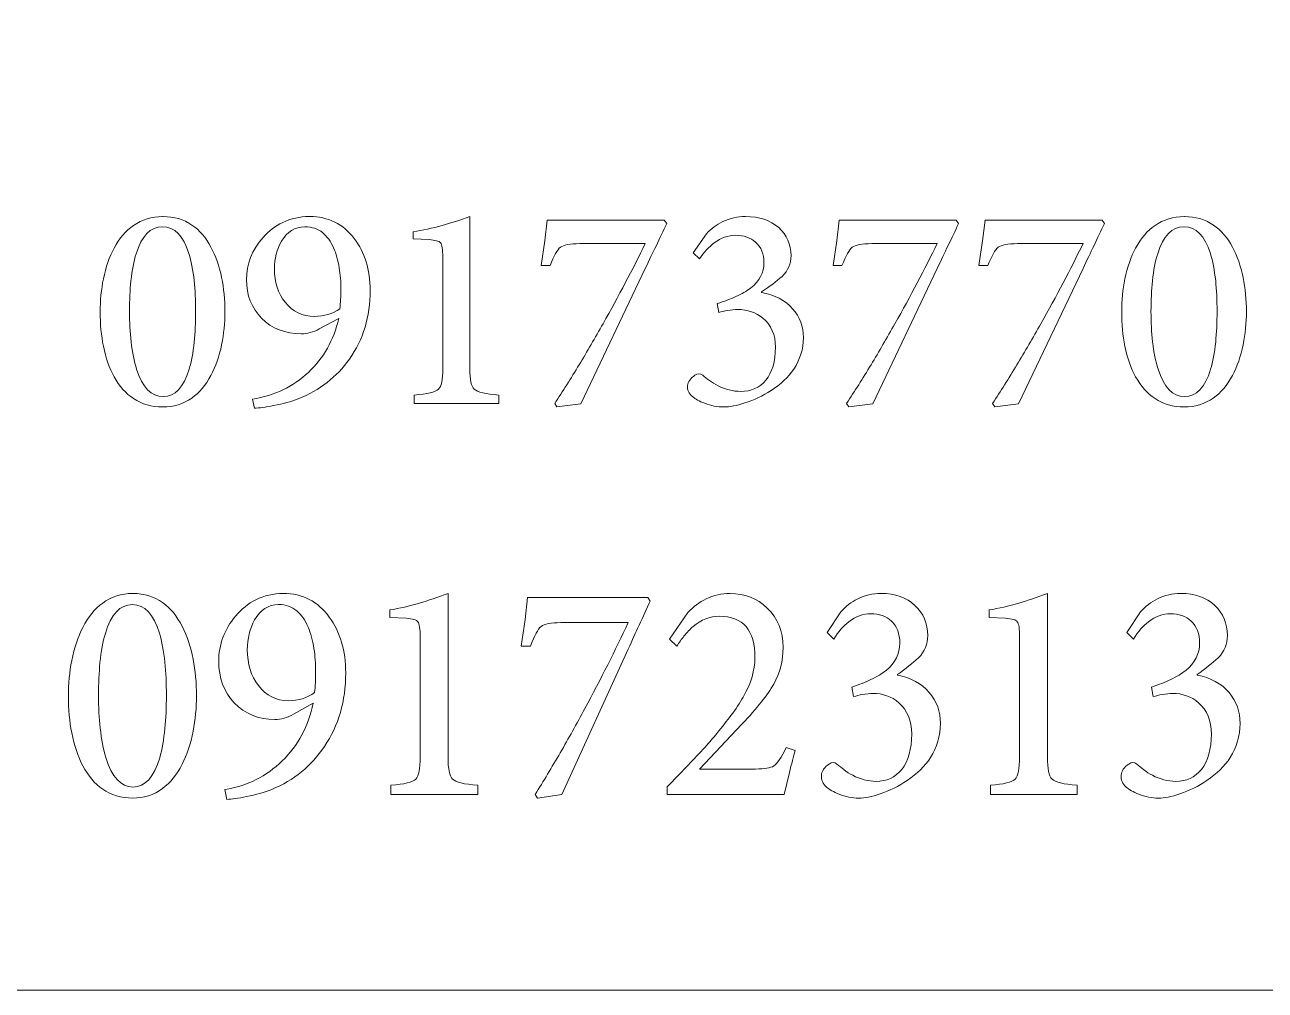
# Model space of a CAD drawing. Header units: millimetres. Extents: x -19.9 to 19.9, y -19.9 to 19.9.
# Drawn here: x -7.67 to 5.99, y -19.9 to -9.27 of the extents above; entities that cross this region are included whole.
import ezdxf

# ---------------------------------------------------------------- set-up
doc = ezdxf.new("R2010")
doc.units = ezdxf.units.MM
doc.header["$MEASUREMENT"] = 0
doc.layers.add('Layer 1', color=7, linetype='Continuous')

msp = doc.modelspace()

# ---------------------------------------------------------------- linework, layer by layer
at = {"layer": 'Layer 1', "color": 250, "lineweight": 18}
msp.add_open_spline([(16.915, 19.9), (16.915, 19.9), (-16.915, 19.9), (-16.915, 19.9), (-18.559, 19.9), (-19.9, 18.559), (-19.9, 16.915), (-19.9, 16.915), (-19.9, -16.915), (-19.9, -16.915), (-19.9, -18.559), (-18.559, -19.9), (-16.915, -19.9), (-16.915, -19.9), (16.915, -19.9), (16.915, -19.9), (18.559, -19.9), (19.9, -18.559), (19.9, -16.915), (19.9, -16.915), (19.9, 16.915), (19.9, 16.915), (19.9, 18.559), (18.559, 19.9), (16.915, 19.9)], degree=3, knots=[0, 0, 0, 0, 0.125, 0.125, 0.125, 0.25, 0.25, 0.25, 0.375, 0.375, 0.375, 0.5, 0.5, 0.5, 0.625, 0.625, 0.625, 0.75, 0.75, 0.75, 0.875, 0.875, 0.875, 1, 1, 1, 1], dxfattribs=at)
at = {"layer": 'Layer 1', "color": 250, "lineweight": 9}
for points, knots in [([(-6.1463, -11.3835), (-6.0262, -11.3835), (-5.9202, -11.4145), (-5.8283, -11.4768), (-5.7452, -11.5335), (-5.6755, -11.6141), (-5.6189, -11.7193), (-5.5672, -11.8159), (-5.5279, -11.9278), (-5.5011, -12.0553), (-5.4773, -12.1743), (-5.4654, -12.2995), (-5.4654, -12.4315), (-5.4654, -12.5558), (-5.4773, -12.6768), (-5.5011, -12.7939), (-5.5279, -12.9231), (-5.5672, -13.0358), (-5.6189, -13.1323), (-5.6768, -13.2407), (-5.7472, -13.3238), (-5.8305, -13.3817), (-5.9238, -13.4469), (-6.0306, -13.4795), (-6.1509, -13.4795), (-6.2724, -13.4795), (-6.3792, -13.4489), (-6.4713, -13.3883), (-6.5559, -13.3316), (-6.627, -13.2519), (-6.6849, -13.1477), (-6.737, -13.053), (-6.7761, -12.941), (-6.8028, -12.8119), (-6.8265, -12.6947), (-6.8384, -12.5686), (-6.8384, -12.4336), (-6.8384, -12.3075), (-6.8265, -12.186), (-6.8028, -12.0688), (-6.7761, -11.9412), (-6.737, -11.8282), (-6.6849, -11.7305), (-6.627, -11.6222), (-6.5559, -11.5393), (-6.4713, -11.4814), (-6.3777, -11.4159), (-6.2709, -11.3835), (-6.1509, -11.3835), (-6.1509, -11.3835), (-6.1463, -11.3835), (-6.1463, -11.3835)], [0, 0, 0, 0, 0.0588235, 0.0588235, 0.0588235, 0.1176471, 0.1176471, 0.1176471, 0.1764706, 0.1764706, 0.1764706, 0.2352941, 0.2352941, 0.2352941, 0.2941176, 0.2941176, 0.2941176, 0.3529412, 0.3529412, 0.3529412, 0.4117647, 0.4117647, 0.4117647, 0.4705882, 0.4705882, 0.4705882, 0.5294118, 0.5294118, 0.5294118, 0.5882353, 0.5882353, 0.5882353, 0.6470588, 0.6470588, 0.6470588, 0.7058824, 0.7058824, 0.7058824, 0.7647059, 0.7647059, 0.7647059, 0.8235294, 0.8235294, 0.8235294, 0.8823529, 0.8823529, 0.8823529, 0.9411765, 0.9411765, 0.9411765, 1, 1, 1, 1]), ([(-4.5332, -11.3835), (-4.3285, -11.3835), (-4.1646, -11.4641), (-4.0414, -11.6261), (-3.9242, -11.7774), (-3.8657, -11.9678), (-3.8657, -12.198), (-3.8657, -12.4857), (-3.9422, -12.7372), (-4.0948, -12.9521), (-4.2343, -13.1508), (-4.422, -13.2969), (-4.6579, -13.3902), (-4.7365, -13.4203), (-4.8268, -13.4446), (-4.9293, -13.4639), (-5.0169, -13.4816), (-5.0873, -13.4912), (-5.1408, -13.493), (-5.1408, -13.493), (-5.1608, -13.3927), (-5.1608, -13.3927), (-4.9204, -13.3541), (-4.7157, -13.2563), (-4.5467, -13.0989), (-4.3775, -12.9404), (-4.2663, -12.743), (-4.2128, -12.5069), (-4.2128, -12.5069), (-4.4264, -12.6206), (-4.4264, -12.6206), (-4.4932, -12.6561), (-4.5592, -12.6741), (-4.6246, -12.6741), (-4.8025, -12.6741), (-4.9479, -12.6169), (-5.0607, -12.5025), (-5.1719, -12.3911), (-5.2275, -12.2496), (-5.2275, -12.0776), (-5.2275, -11.9072), (-5.1665, -11.7522), (-5.045, -11.6127), (-4.9842, -11.543), (-4.9123, -11.488), (-4.8292, -11.448), (-4.7387, -11.4049), (-4.6415, -11.3835), (-4.5377, -11.3835), (-4.5377, -11.3835), (-4.5332, -11.3835), (-4.5332, -11.3835)], [0, 0, 0, 0, 0.0588235, 0.0588235, 0.0588235, 0.1176471, 0.1176471, 0.1176471, 0.1764706, 0.1764706, 0.1764706, 0.2352941, 0.2352941, 0.2352941, 0.2941176, 0.2941176, 0.2941176, 0.3529412, 0.3529412, 0.3529412, 0.4117647, 0.4117647, 0.4117647, 0.4705882, 0.4705882, 0.4705882, 0.5294118, 0.5294118, 0.5294118, 0.5882353, 0.5882353, 0.5882353, 0.6470588, 0.6470588, 0.6470588, 0.7058824, 0.7058824, 0.7058824, 0.7647059, 0.7647059, 0.7647059, 0.8235294, 0.8235294, 0.8235294, 0.8823529, 0.8823529, 0.8823529, 0.9411765, 0.9411765, 0.9411765, 1, 1, 1, 1]), ([(-3.3805, -13.4416), (-3.3805, -13.4416), (-3.3805, -13.3482), (-3.3805, -13.3482), (-3.2366, -13.3379), (-3.1476, -13.3162), (-3.1135, -13.2834), (-3.0823, -13.2538), (-3.0668, -13.1791), (-3.0668, -13.0589), (-3.0668, -13.0589), (-3.0668, -11.8307), (-3.0668, -11.8307), (-3.0668, -11.7459), (-3.075, -11.6936), (-3.0912, -11.6725), (-3.1061, -11.6532), (-3.1484, -11.6415), (-3.218, -11.6371), (-3.218, -11.6371), (-3.3916, -11.6306), (-3.3916, -11.6306), (-3.3916, -11.6306), (-3.3916, -11.5523), (-3.3916, -11.5523), (-3.2894, -11.5362), (-3.1833, -11.5124), (-3.0736, -11.4814), (-2.9815, -11.4561), (-2.88, -11.4235), (-2.7686, -11.3835), (-2.7686, -11.3835), (-2.7686, -13.0589), (-2.7686, -13.0589), (-2.7686, -13.1791), (-2.7522, -13.2538), (-2.7197, -13.2834), (-2.6857, -13.3162), (-2.5958, -13.3379), (-2.4504, -13.3482), (-2.4504, -13.3482), (-2.4504, -13.4416), (-2.4504, -13.4416), (-2.4504, -13.4416), (-3.3805, -13.4416), (-3.3805, -13.4416)], [0, 0, 0, 0, 0.0666667, 0.0666667, 0.0666667, 0.1333333, 0.1333333, 0.1333333, 0.2, 0.2, 0.2, 0.2666667, 0.2666667, 0.2666667, 0.3333333, 0.3333333, 0.3333333, 0.4, 0.4, 0.4, 0.4666667, 0.4666667, 0.4666667, 0.5333333, 0.5333333, 0.5333333, 0.6, 0.6, 0.6, 0.6666667, 0.6666667, 0.6666667, 0.7333333, 0.7333333, 0.7333333, 0.8, 0.8, 0.8, 0.8666667, 0.8666667, 0.8666667, 0.9333333, 0.9333333, 0.9333333, 1, 1, 1, 1]), ([(-0.6015, -11.4614), (-0.6383, -11.5385), (-0.6776, -11.6208), (-0.7194, -11.7085), (-0.755, -11.7811), (-0.7943, -11.8634), (-0.8373, -11.9554), (-0.8373, -11.9554), (-1.5471, -13.4437), (-1.5471, -13.4437), (-1.5471, -13.4437), (-1.8098, -13.4795), (-1.8098, -13.4795), (-1.8098, -13.4795), (-1.8342, -13.4416), (-1.8342, -13.4416), (-1.7467, -13.3079), (-1.657, -13.1656), (-1.5649, -13.0144), (-1.4774, -12.869), (-1.3899, -12.7184), (-1.3024, -12.5627), (-1.1303, -12.2586), (-0.9753, -11.9651), (-0.8373, -11.6816), (-0.8373, -11.6816), (-1.5582, -11.6816), (-1.5582, -11.6816), (-1.6666, -11.6816), (-1.7377, -11.695), (-1.7718, -11.7216), (-1.8045, -11.7469), (-1.8425, -11.8144), (-1.8853, -11.9241), (-1.8853, -11.9241), (-1.9833, -11.9241), (-1.9833, -11.9241), (-1.9833, -11.9241), (-1.9432, -11.6504), (-1.9432, -11.6504), (-1.9432, -11.6504), (-1.9164, -11.4235), (-1.9164, -11.4235), (-1.9164, -11.4235), (-0.628, -11.4235), (-0.628, -11.4235), (-0.628, -11.4235), (-0.6015, -11.4614), (-0.6015, -11.4614)], [0, 0, 0, 0, 0.0625, 0.0625, 0.0625, 0.125, 0.125, 0.125, 0.1875, 0.1875, 0.1875, 0.25, 0.25, 0.25, 0.3125, 0.3125, 0.3125, 0.375, 0.375, 0.375, 0.4375, 0.4375, 0.4375, 0.5, 0.5, 0.5, 0.5625, 0.5625, 0.5625, 0.625, 0.625, 0.625, 0.6875, 0.6875, 0.6875, 0.75, 0.75, 0.75, 0.8125, 0.8125, 0.8125, 0.875, 0.875, 0.875, 0.9375, 0.9375, 0.9375, 1, 1, 1, 1]), ([(0.4421, -12.22), (0.5874, -12.2452), (0.7014, -12.3047), (0.7848, -12.398), (0.8647, -12.4871), (0.904, -12.5932), (0.9026, -12.7161), (0.9026, -12.8422), (0.8679, -12.9579), (0.7979, -13.0634), (0.7372, -13.1522), (0.6536, -13.2312), (0.5468, -13.2993), (0.4575, -13.3573), (0.361, -13.4023), (0.2574, -13.4352), (0.1667, -13.4648), (0.0907, -13.4795), (0.0283, -13.4795), (-0.043, -13.4795), (-0.1137, -13.4662), (-0.1833, -13.4396), (-0.2425, -13.4171), (-0.2871, -13.3927), (-0.3165, -13.3658), (-0.3583, -13.3316), (-0.3769, -13.2911), (-0.3724, -13.2435), (-0.3679, -13.2021), (-0.3404, -13.1642), (-0.2901, -13.1302), (-0.2618, -13.1078), (-0.2336, -13.1078), (-0.2053, -13.1302), (-0.1819, -13.1508), (-0.1574, -13.1701), (-0.1319, -13.1881), (-0.1009, -13.2101), (-0.0689, -13.2294), (-0.0365, -13.246), (0.0452, -13.2873), (0.1282, -13.3079), (0.2129, -13.3079), (0.3286, -13.3079), (0.4207, -13.2673), (0.4889, -13.1857), (0.5599, -13.0981), (0.5957, -12.9772), (0.5957, -12.8229), (0.5957, -12.6865), (0.5494, -12.5797), (0.4575, -12.5025), (0.3803, -12.4388), (0.2877, -12.407), (0.1796, -12.407), (0.1468, -12.407), (0.1095, -12.4106), (0.0682, -12.4182), (0.0342, -12.4239), (0.002, -12.4315), (-0.0276, -12.4405), (-0.0276, -12.4405), (-0.0476, -12.3422), (-0.0476, -12.3422), (0.0328, -12.3171), (0.1017, -12.2912), (0.1596, -12.2644), (0.2246, -12.2349), (0.2788, -12.2039), (0.3218, -12.1711), (0.4196, -12.0939), (0.4689, -12.0011), (0.4689, -11.893), (0.4689, -11.7967), (0.4382, -11.7207), (0.3776, -11.666), (0.3211, -11.6157), (0.2478, -11.5902), (0.1571, -11.5902), (0.0741, -11.5902), (-0.0044, -11.6178), (-0.0786, -11.6725), (-0.1364, -11.7156), (-0.1905, -11.7749), (-0.2412, -11.8507), (-0.2412, -11.8507), (-0.3121, -11.7818), (-0.3121, -11.7818), (-0.3121, -11.7818), (-0.1633, -11.5727), (-0.1633, -11.5727), (-0.1126, -11.5161), (-0.0526, -11.4717), (0.0169, -11.4391), (0.0958, -11.4021), (0.1782, -11.3835), (0.2639, -11.3835), (0.2639, -11.3835), (0.2664, -11.3835), (0.2664, -11.3835), (0.4175, -11.3835), (0.5391, -11.4242), (0.6312, -11.5057), (0.7218, -11.5857), (0.7669, -11.6892), (0.7669, -11.8153), (0.7669, -11.901), (0.7342, -11.9768), (0.669, -12.042), (0.6067, -12.0969), (0.531, -12.1541), (0.4421, -12.2134), (0.4421, -12.2134), (0.4421, -12.22), (0.4421, -12.22)], [0, 0, 0, 0, 0.0263158, 0.0263158, 0.0263158, 0.0526316, 0.0526316, 0.0526316, 0.0789474, 0.0789474, 0.0789474, 0.1052632, 0.1052632, 0.1052632, 0.1315789, 0.1315789, 0.1315789, 0.1578947, 0.1578947, 0.1578947, 0.1842105, 0.1842105, 0.1842105, 0.2105263, 0.2105263, 0.2105263, 0.2368421, 0.2368421, 0.2368421, 0.2631579, 0.2631579, 0.2631579, 0.2894737, 0.2894737, 0.2894737, 0.3157895, 0.3157895, 0.3157895, 0.3421053, 0.3421053, 0.3421053, 0.3684211, 0.3684211, 0.3684211, 0.3947368, 0.3947368, 0.3947368, 0.4210526, 0.4210526, 0.4210526, 0.4473684, 0.4473684, 0.4473684, 0.4736842, 0.4736842, 0.4736842, 0.5, 0.5, 0.5, 0.5263158, 0.5263158, 0.5263158, 0.5526316, 0.5526316, 0.5526316, 0.5789474, 0.5789474, 0.5789474, 0.6052632, 0.6052632, 0.6052632, 0.6315789, 0.6315789, 0.6315789, 0.6578947, 0.6578947, 0.6578947, 0.6842105, 0.6842105, 0.6842105, 0.7105263, 0.7105263, 0.7105263, 0.7368421, 0.7368421, 0.7368421, 0.7631579, 0.7631579, 0.7631579, 0.7894737, 0.7894737, 0.7894737, 0.8157895, 0.8157895, 0.8157895, 0.8421053, 0.8421053, 0.8421053, 0.8684211, 0.8684211, 0.8684211, 0.8947368, 0.8947368, 0.8947368, 0.9210526, 0.9210526, 0.9210526, 0.9473684, 0.9473684, 0.9473684, 0.9736842, 0.9736842, 0.9736842, 1, 1, 1, 1]), ([(2.6116, -11.4614), (2.5746, -11.5385), (2.5352, -11.6208), (2.494, -11.7085), (2.4582, -11.7811), (2.4189, -11.8634), (2.3757, -11.9554), (2.3757, -11.9554), (1.666, -13.4437), (1.666, -13.4437), (1.666, -13.4437), (1.4035, -13.4795), (1.4035, -13.4795), (1.4035, -13.4795), (1.3791, -13.4416), (1.3791, -13.4416), (1.4666, -13.3079), (1.5562, -13.1656), (1.6481, -13.0144), (1.7356, -12.869), (1.8232, -12.7184), (1.9111, -12.5627), (2.0829, -12.2586), (2.2379, -11.9651), (2.3757, -11.6816), (2.3757, -11.6816), (1.655, -11.6816), (1.655, -11.6816), (1.5466, -11.6816), (1.4755, -11.695), (1.4414, -11.7216), (1.4087, -11.7469), (1.3709, -11.8144), (1.3277, -11.9241), (1.3277, -11.9241), (1.2299, -11.9241), (1.2299, -11.9241), (1.2299, -11.9241), (1.2699, -11.6504), (1.2699, -11.6504), (1.2699, -11.6504), (1.2967, -11.4235), (1.2967, -11.4235), (1.2967, -11.4235), (2.5852, -11.4235), (2.5852, -11.4235), (2.5852, -11.4235), (2.6116, -11.4614), (2.6116, -11.4614)], [0, 0, 0, 0, 0.0625, 0.0625, 0.0625, 0.125, 0.125, 0.125, 0.1875, 0.1875, 0.1875, 0.25, 0.25, 0.25, 0.3125, 0.3125, 0.3125, 0.375, 0.375, 0.375, 0.4375, 0.4375, 0.4375, 0.5, 0.5, 0.5, 0.5625, 0.5625, 0.5625, 0.625, 0.625, 0.625, 0.6875, 0.6875, 0.6875, 0.75, 0.75, 0.75, 0.8125, 0.8125, 0.8125, 0.875, 0.875, 0.875, 0.9375, 0.9375, 0.9375, 1, 1, 1, 1]), ([(4.2182, -11.4614), (4.181, -11.5385), (4.1417, -11.6208), (4.1003, -11.7085), (4.0645, -11.7811), (4.0252, -11.8634), (3.9823, -11.9554), (3.9823, -11.9554), (3.2726, -13.4437), (3.2726, -13.4437), (3.2726, -13.4437), (3.01, -13.4795), (3.01, -13.4795), (3.01, -13.4795), (2.9855, -13.4416), (2.9855, -13.4416), (3.073, -13.3079), (3.1626, -13.1656), (3.2547, -13.0144), (3.3421, -12.869), (3.4297, -12.7184), (3.5174, -12.5627), (3.6894, -12.2586), (3.8444, -11.9651), (3.9823, -11.6816), (3.9823, -11.6816), (3.2614, -11.6816), (3.2614, -11.6816), (3.1529, -11.6816), (3.082, -11.695), (3.0479, -11.7216), (3.0152, -11.7469), (2.9772, -11.8144), (2.9343, -11.9241), (2.9343, -11.9241), (2.8364, -11.9241), (2.8364, -11.9241), (2.8364, -11.9241), (2.8762, -11.6504), (2.8762, -11.6504), (2.8762, -11.6504), (2.9033, -11.4235), (2.9033, -11.4235), (2.9033, -11.4235), (4.1917, -11.4235), (4.1917, -11.4235), (4.1917, -11.4235), (4.2182, -11.4614), (4.2182, -11.4614)], [0, 0, 0, 0, 0.0625, 0.0625, 0.0625, 0.125, 0.125, 0.125, 0.1875, 0.1875, 0.1875, 0.25, 0.25, 0.25, 0.3125, 0.3125, 0.3125, 0.375, 0.375, 0.375, 0.4375, 0.4375, 0.4375, 0.5, 0.5, 0.5, 0.5625, 0.5625, 0.5625, 0.625, 0.625, 0.625, 0.6875, 0.6875, 0.6875, 0.75, 0.75, 0.75, 0.8125, 0.8125, 0.8125, 0.875, 0.875, 0.875, 0.9375, 0.9375, 0.9375, 1, 1, 1, 1]), ([(5.0994, -11.3835), (5.2193, -11.3835), (5.3254, -11.4145), (5.4175, -11.4768), (5.5004, -11.5335), (5.5704, -11.6141), (5.6265, -11.7193), (5.6786, -11.8159), (5.7179, -11.9278), (5.7448, -12.0553), (5.7682, -12.1743), (5.7802, -12.2995), (5.7802, -12.4315), (5.7802, -12.5558), (5.7682, -12.6768), (5.7448, -12.7939), (5.7179, -12.9231), (5.6786, -13.0358), (5.6265, -13.1323), (5.5686, -13.2407), (5.4984, -13.3238), (5.4154, -13.3817), (5.3217, -13.4469), (5.2149, -13.4795), (5.095, -13.4795), (4.9733, -13.4795), (4.8663, -13.4489), (4.7746, -13.3883), (4.6899, -13.3316), (4.6185, -13.2519), (4.561, -13.1477), (4.5089, -13.053), (4.4697, -12.941), (4.4428, -12.8119), (4.4191, -12.6947), (4.4074, -12.5686), (4.4074, -12.4336), (4.4074, -12.3075), (4.4191, -12.186), (4.4428, -12.0688), (4.4697, -11.9412), (4.5089, -11.8282), (4.561, -11.7305), (4.6185, -11.6222), (4.6899, -11.5393), (4.7746, -11.4814), (4.8679, -11.4159), (4.9747, -11.3835), (5.095, -11.3835), (5.095, -11.3835), (5.0994, -11.3835), (5.0994, -11.3835)], [0, 0, 0, 0, 0.0588235, 0.0588235, 0.0588235, 0.1176471, 0.1176471, 0.1176471, 0.1764706, 0.1764706, 0.1764706, 0.2352941, 0.2352941, 0.2352941, 0.2941176, 0.2941176, 0.2941176, 0.3529412, 0.3529412, 0.3529412, 0.4117647, 0.4117647, 0.4117647, 0.4705882, 0.4705882, 0.4705882, 0.5294118, 0.5294118, 0.5294118, 0.5882353, 0.5882353, 0.5882353, 0.6470588, 0.6470588, 0.6470588, 0.7058824, 0.7058824, 0.7058824, 0.7647059, 0.7647059, 0.7647059, 0.8235294, 0.8235294, 0.8235294, 0.8823529, 0.8823529, 0.8823529, 0.9411765, 0.9411765, 0.9411765, 1, 1, 1, 1]), ([(-6.1531, -11.4969), (-6.2851, -11.4969), (-6.3816, -11.5955), (-6.4423, -11.7928), (-6.4691, -11.8759), (-6.4884, -11.9754), (-6.5002, -12.0911), (-6.5106, -12.1936), (-6.5156, -12.3054), (-6.5156, -12.4271), (-6.5156, -12.5473), (-6.5098, -12.6593), (-6.498, -12.7629), (-6.4845, -12.8787), (-6.4645, -12.9789), (-6.4378, -13.0634), (-6.3726, -13.2652), (-6.2755, -13.3658), (-6.1463, -13.3658), (-6.0158, -13.3658), (-5.9202, -13.2659), (-5.8594, -13.0654), (-5.8341, -12.9825), (-5.8156, -12.8826), (-5.8038, -12.7654), (-5.7933, -12.6626), (-5.788, -12.55), (-5.788, -12.4271), (-5.788, -12.3038), (-5.7933, -12.191), (-5.8038, -12.0888), (-5.817, -11.9731), (-5.8363, -11.8737), (-5.8615, -11.7907), (-5.9238, -11.5948), (-6.0202, -11.4969), (-6.1509, -11.4969), (-6.1509, -11.4969), (-6.1531, -11.4969), (-6.1531, -11.4969)], [0, 0, 0, 0, 0.0769231, 0.0769231, 0.0769231, 0.1538462, 0.1538462, 0.1538462, 0.2307692, 0.2307692, 0.2307692, 0.3076923, 0.3076923, 0.3076923, 0.3846154, 0.3846154, 0.3846154, 0.4615385, 0.4615385, 0.4615385, 0.5384615, 0.5384615, 0.5384615, 0.6153846, 0.6153846, 0.6153846, 0.6923077, 0.6923077, 0.6923077, 0.7692308, 0.7692308, 0.7692308, 0.8461538, 0.8461538, 0.8461538, 0.9230769, 0.9230769, 0.9230769, 1, 1, 1, 1]), ([(-4.5867, -11.4969), (-4.695, -11.4969), (-4.7803, -11.5496), (-4.8426, -11.655), (-4.8944, -11.7439), (-4.9204, -11.8454), (-4.9204, -11.9596), (-4.9204, -12.1049), (-4.8811, -12.2276), (-4.8025, -12.3268), (-4.7194, -12.4308), (-4.6119, -12.4825), (-4.4799, -12.4825), (-4.3746, -12.4825), (-4.281, -12.4547), (-4.1996, -12.398), (-4.1921, -12.3344), (-4.1884, -12.2616), (-4.1884, -12.18), (-4.1884, -12.0997), (-4.1942, -12.0229), (-4.2061, -11.9485), (-4.2195, -11.8642), (-4.2402, -11.7907), (-4.2685, -11.7283), (-4.301, -11.657), (-4.3411, -11.6015), (-4.3886, -11.5613), (-4.4435, -11.5182), (-4.5081, -11.4969), (-4.5821, -11.4969), (-4.5821, -11.4969), (-4.5867, -11.4969), (-4.5867, -11.4969)], [0, 0, 0, 0, 0.0909091, 0.0909091, 0.0909091, 0.1818182, 0.1818182, 0.1818182, 0.2727273, 0.2727273, 0.2727273, 0.3636364, 0.3636364, 0.3636364, 0.4545455, 0.4545455, 0.4545455, 0.5454545, 0.5454545, 0.5454545, 0.6363636, 0.6363636, 0.6363636, 0.7272727, 0.7272727, 0.7272727, 0.8181818, 0.8181818, 0.8181818, 0.9090909, 0.9090909, 0.9090909, 1, 1, 1, 1]), ([(5.0925, -11.4969), (4.9605, -11.4969), (4.8642, -11.5955), (4.8036, -11.7928), (4.7767, -11.8759), (4.7574, -11.9754), (4.7457, -12.0911), (4.7349, -12.1936), (4.7298, -12.3054), (4.7298, -12.4271), (4.7298, -12.5473), (4.736, -12.6593), (4.7478, -12.7629), (4.7611, -12.8787), (4.7811, -12.9789), (4.8077, -13.0634), (4.8732, -13.2652), (4.9703, -13.3658), (5.0994, -13.3658), (5.2296, -13.3658), (5.3254, -13.2659), (5.3865, -13.0654), (5.4115, -12.9825), (5.4302, -12.8826), (5.4419, -12.7654), (5.4522, -12.6626), (5.4574, -12.55), (5.4574, -12.4271), (5.4574, -12.3038), (5.4522, -12.191), (5.4419, -12.0888), (5.4285, -11.9731), (5.4092, -11.8737), (5.384, -11.7907), (5.3217, -11.5948), (5.2251, -11.4969), (5.095, -11.4969), (5.095, -11.4969), (5.0925, -11.4969), (5.0925, -11.4969)], [0, 0, 0, 0, 0.0769231, 0.0769231, 0.0769231, 0.1538462, 0.1538462, 0.1538462, 0.2307692, 0.2307692, 0.2307692, 0.3076923, 0.3076923, 0.3076923, 0.3846154, 0.3846154, 0.3846154, 0.4615385, 0.4615385, 0.4615385, 0.5384615, 0.5384615, 0.5384615, 0.6153846, 0.6153846, 0.6153846, 0.6923077, 0.6923077, 0.6923077, 0.7692308, 0.7692308, 0.7692308, 0.8461538, 0.8461538, 0.8461538, 0.9230769, 0.9230769, 0.9230769, 1, 1, 1, 1]), ([(-6.4775, -15.5328), (-6.354, -15.5328), (-6.2451, -15.5661), (-6.1508, -15.6334), (-6.0653, -15.694), (-5.9938, -15.7808), (-5.9359, -15.8938), (-5.8824, -15.9976), (-5.8422, -16.1182), (-5.8148, -16.2549), (-5.7904, -16.3824), (-5.7781, -16.517), (-5.7781, -16.6593), (-5.7781, -16.793), (-5.7904, -16.9228), (-5.8148, -17.0489), (-5.8422, -17.1874), (-5.8824, -17.3088), (-5.9359, -17.4126), (-5.9952, -17.529), (-6.0676, -17.6182), (-6.1529, -17.6803), (-6.2489, -17.7505), (-6.3585, -17.7855), (-6.4819, -17.7855), (-6.6069, -17.7855), (-6.7166, -17.753), (-6.811, -17.6874), (-6.8978, -17.6267), (-6.9708, -17.5406), (-7.0302, -17.4291), (-7.0837, -17.3271), (-7.1239, -17.2068), (-7.1513, -17.0679), (-7.1757, -16.9421), (-7.1878, -16.8064), (-7.1878, -16.6614), (-7.1878, -16.5259), (-7.1757, -16.3954), (-7.1513, -16.2694), (-7.1239, -16.1322), (-7.0837, -16.011), (-7.0302, -15.9058), (-6.9708, -15.7894), (-6.8978, -15.7002), (-6.811, -15.6382), (-6.7151, -15.5679), (-6.6052, -15.5328), (-6.4819, -15.5328), (-6.4819, -15.5328), (-6.4775, -15.5328), (-6.4775, -15.5328)], [0, 0, 0, 0, 0.0588235, 0.0588235, 0.0588235, 0.1176471, 0.1176471, 0.1176471, 0.1764706, 0.1764706, 0.1764706, 0.2352941, 0.2352941, 0.2352941, 0.2941176, 0.2941176, 0.2941176, 0.3529412, 0.3529412, 0.3529412, 0.4117647, 0.4117647, 0.4117647, 0.4705882, 0.4705882, 0.4705882, 0.5294118, 0.5294118, 0.5294118, 0.5882353, 0.5882353, 0.5882353, 0.6470588, 0.6470588, 0.6470588, 0.7058824, 0.7058824, 0.7058824, 0.7647059, 0.7647059, 0.7647059, 0.8235294, 0.8235294, 0.8235294, 0.8823529, 0.8823529, 0.8823529, 0.9411765, 0.9411765, 0.9411765, 1, 1, 1, 1]), ([(-4.8207, -15.5328), (-4.6105, -15.5328), (-4.4422, -15.6196), (-4.3159, -15.7935), (-4.1956, -15.9563), (-4.1354, -16.1609), (-4.1354, -16.4081), (-4.1354, -16.7176), (-4.2139, -16.9876), (-4.3706, -17.2188), (-4.5139, -17.4323), (-4.7066, -17.5892), (-4.9487, -17.6898), (-5.0294, -17.7219), (-5.1224, -17.748), (-5.2276, -17.7685), (-5.3173, -17.788), (-5.3896, -17.7982), (-5.4446, -17.7995), (-5.4446, -17.7995), (-5.4652, -17.6923), (-5.4652, -17.6923), (-5.2185, -17.6507), (-5.0081, -17.5456), (-4.8344, -17.3766), (-4.6608, -17.2061), (-4.5467, -16.9939), (-4.4919, -16.7402), (-4.4919, -16.7402), (-4.7111, -16.8626), (-4.7111, -16.8626), (-4.7797, -16.9008), (-4.8474, -16.9198), (-4.9144, -16.9198), (-5.0972, -16.9198), (-5.2465, -16.8585), (-5.3622, -16.7358), (-5.4765, -16.6163), (-5.5336, -16.4637), (-5.5336, -16.279), (-5.5336, -16.0957), (-5.4714, -15.929), (-5.3462, -15.779), (-5.2839, -15.7044), (-5.21, -15.6454), (-5.1245, -15.6024), (-5.0319, -15.5558), (-4.932, -15.5328), (-4.8253, -15.5328), (-4.8253, -15.5328), (-4.8207, -15.5328), (-4.8207, -15.5328)], [0, 0, 0, 0, 0.0588235, 0.0588235, 0.0588235, 0.1176471, 0.1176471, 0.1176471, 0.1764706, 0.1764706, 0.1764706, 0.2352941, 0.2352941, 0.2352941, 0.2941176, 0.2941176, 0.2941176, 0.3529412, 0.3529412, 0.3529412, 0.4117647, 0.4117647, 0.4117647, 0.4705882, 0.4705882, 0.4705882, 0.5294118, 0.5294118, 0.5294118, 0.5882353, 0.5882353, 0.5882353, 0.6470588, 0.6470588, 0.6470588, 0.7058824, 0.7058824, 0.7058824, 0.7647059, 0.7647059, 0.7647059, 0.8235294, 0.8235294, 0.8235294, 0.8823529, 0.8823529, 0.8823529, 0.9411765, 0.9411765, 0.9411765, 1, 1, 1, 1]), ([(-3.6374, -17.7448), (-3.6374, -17.7448), (-3.6374, -17.6444), (-3.6374, -17.6444), (-3.4895, -17.6333), (-3.3982, -17.6101), (-3.3631, -17.5752), (-3.3311, -17.5431), (-3.3152, -17.4623), (-3.3152, -17.3335), (-3.3152, -17.3335), (-3.3152, -16.0135), (-3.3152, -16.0135), (-3.3152, -15.9228), (-3.3234, -15.8659), (-3.3402, -15.8438), (-3.3555, -15.8229), (-3.3989, -15.8105), (-3.4706, -15.8056), (-3.4706, -15.8056), (-3.6486, -15.7981), (-3.6486, -15.7981), (-3.6486, -15.7981), (-3.6486, -15.7147), (-3.6486, -15.7147), (-3.5436, -15.6971), (-3.4348, -15.6716), (-3.3219, -15.6382), (-3.2275, -15.6111), (-3.1232, -15.5759), (-3.0089, -15.5328), (-3.0089, -15.5328), (-3.0089, -17.3335), (-3.0089, -17.3335), (-3.0089, -17.4623), (-2.9923, -17.5431), (-2.9586, -17.5752), (-2.9236, -17.6101), (-2.8315, -17.6333), (-2.6823, -17.6444), (-2.6823, -17.6444), (-2.6823, -17.7448), (-2.6823, -17.7448), (-2.6823, -17.7448), (-3.6374, -17.7448), (-3.6374, -17.7448)], [0, 0, 0, 0, 0.0666667, 0.0666667, 0.0666667, 0.1333333, 0.1333333, 0.1333333, 0.2, 0.2, 0.2, 0.2666667, 0.2666667, 0.2666667, 0.3333333, 0.3333333, 0.3333333, 0.4, 0.4, 0.4, 0.4666667, 0.4666667, 0.4666667, 0.5333333, 0.5333333, 0.5333333, 0.6, 0.6, 0.6, 0.6666667, 0.6666667, 0.6666667, 0.7333333, 0.7333333, 0.7333333, 0.8, 0.8, 0.8, 0.8666667, 0.8666667, 0.8666667, 0.9333333, 0.9333333, 0.9333333, 1, 1, 1, 1]), ([(0.8137, -17.262), (0.7937, -17.3285), (0.7724, -17.4094), (0.7497, -17.5035), (0.7497, -17.5035), (0.6901, -17.7448), (0.6901, -17.7448), (0.6901, -17.7448), (-0.5983, -17.7448), (-0.5983, -17.7448), (-0.5983, -17.7448), (-0.5983, -17.6613), (-0.5983, -17.6613), (-0.5983, -17.6613), (-0.4568, -17.5177), (-0.4568, -17.5177), (-0.4568, -17.5177), (-0.1782, -17.2238), (-0.1782, -17.2238), (-0.1323, -17.1709), (-0.09, -17.1207), (-0.0499, -17.0728), (0.0124, -16.9979), (0.0641, -16.9326), (0.1054, -16.8768), (0.1585, -16.805), (0.2037, -16.7372), (0.2402, -16.6735), (0.327, -16.5188), (0.3704, -16.3748), (0.3704, -16.2407), (0.3704, -15.9361), (0.2395, -15.784), (-0.0228, -15.784), (-0.1261, -15.784), (-0.2223, -15.8215), (-0.3108, -15.8963), (-0.3441, -15.9253), (-0.3777, -15.9611), (-0.4112, -16.0041), (-0.437, -16.0341), (-0.4637, -16.0709), (-0.4911, -16.1139), (-0.4911, -16.1139), (-0.5711, -16.0376), (-0.5711, -16.0376), (-0.5711, -16.0376), (-0.3678, -15.7409), (-0.3678, -15.7409), (-0.3083, -15.6789), (-0.2412, -15.6293), (-0.1668, -15.5927), (-0.0844, -15.5528), (0.0032, -15.5328), (0.0962, -15.5328), (0.2577, -15.5328), (0.3938, -15.5863), (0.505, -15.6931), (0.6208, -15.8047), (0.6787, -15.9499), (0.6787, -16.1285), (0.6787, -16.2735), (0.6446, -16.4081), (0.576, -16.5323), (0.5119, -16.6456), (0.3955, -16.7923), (0.2264, -16.9724), (0.2264, -16.9724), (-0.2421, -17.4651), (-0.2421, -17.4651), (-0.2421, -17.4651), (0.3773, -17.4651), (0.3773, -17.4651), (0.4761, -17.4651), (0.5423, -17.4538), (0.576, -17.4316), (0.6156, -17.4058), (0.661, -17.3384), (0.7131, -17.2283), (0.7131, -17.2283), (0.8137, -17.262), (0.8137, -17.262)], [0, 0, 0, 0, 0.037037, 0.037037, 0.037037, 0.0740741, 0.0740741, 0.0740741, 0.1111111, 0.1111111, 0.1111111, 0.1481481, 0.1481481, 0.1481481, 0.1851852, 0.1851852, 0.1851852, 0.2222222, 0.2222222, 0.2222222, 0.2592593, 0.2592593, 0.2592593, 0.2962963, 0.2962963, 0.2962963, 0.3333333, 0.3333333, 0.3333333, 0.3703704, 0.3703704, 0.3703704, 0.4074074, 0.4074074, 0.4074074, 0.4444444, 0.4444444, 0.4444444, 0.4814815, 0.4814815, 0.4814815, 0.5185185, 0.5185185, 0.5185185, 0.5555556, 0.5555556, 0.5555556, 0.5925926, 0.5925926, 0.5925926, 0.6296296, 0.6296296, 0.6296296, 0.6666667, 0.6666667, 0.6666667, 0.7037037, 0.7037037, 0.7037037, 0.7407407, 0.7407407, 0.7407407, 0.7777778, 0.7777778, 0.7777778, 0.8148148, 0.8148148, 0.8148148, 0.8518519, 0.8518519, 0.8518519, 0.8888889, 0.8888889, 0.8888889, 0.9259259, 0.9259259, 0.9259259, 0.962963, 0.962963, 0.962963, 1, 1, 1, 1]), ([(1.9379, -16.432), (2.087, -16.4593), (2.2042, -16.5229), (2.2896, -16.6231), (2.372, -16.719), (2.4123, -16.833), (2.4109, -16.9653), (2.4109, -17.1006), (2.375, -17.2249), (2.3034, -17.3384), (2.2411, -17.4337), (2.155, -17.5184), (2.045, -17.5917), (1.9538, -17.6539), (1.8548, -17.7025), (1.748, -17.7378), (1.655, -17.7695), (1.5769, -17.7855), (1.5128, -17.7855), (1.4398, -17.7855), (1.3674, -17.771), (1.2958, -17.7423), (1.2347, -17.7184), (1.1888, -17.6923), (1.1587, -17.6637), (1.1159, -17.6267), (1.0969, -17.5829), (1.1015, -17.5322), (1.1059, -17.4873), (1.1341, -17.4468), (1.1862, -17.4101), (1.2151, -17.3861), (1.2441, -17.3861), (1.273, -17.4101), (1.2971, -17.4323), (1.3222, -17.4531), (1.3481, -17.4721), (1.3801, -17.4961), (1.4129, -17.517), (1.4467, -17.5343), (1.5303, -17.5788), (1.6155, -17.6012), (1.7026, -17.6012), (1.8215, -17.6012), (1.9155, -17.5575), (1.9857, -17.47), (2.0588, -17.3755), (2.0953, -17.2457), (2.0953, -17.0799), (2.0953, -16.9332), (2.0482, -16.8185), (1.9538, -16.7358), (1.8746, -16.6669), (1.7794, -16.6329), (1.6681, -16.6329), (1.6348, -16.6329), (1.5965, -16.637), (1.5537, -16.6449), (1.519, -16.6511), (1.4862, -16.6593), (1.4556, -16.6686), (1.4556, -16.6686), (1.4352, -16.5636), (1.4352, -16.5636), (1.5172, -16.5363), (1.5882, -16.5084), (1.6474, -16.4799), (1.7147, -16.4478), (1.7701, -16.4143), (1.8142, -16.3796), (1.9148, -16.2965), (1.9651, -16.197), (1.9651, -16.0806), (1.9651, -15.9769), (1.9341, -15.8955), (1.8714, -15.8362), (1.8135, -15.7826), (1.7381, -15.7553), (1.6454, -15.7553), (1.5599, -15.7553), (1.4793, -15.7847), (1.4032, -15.8438), (1.3436, -15.8901), (1.2882, -15.9538), (1.2365, -16.0351), (1.2365, -16.0351), (1.1631, -15.9611), (1.1631, -15.9611), (1.1631, -15.9611), (1.3164, -15.7361), (1.3164, -15.7361), (1.3681, -15.6758), (1.4297, -15.6279), (1.5014, -15.5927), (1.582, -15.5528), (1.6667, -15.5328), (1.7549, -15.5328), (1.7549, -15.5328), (1.7574, -15.5328), (1.7574, -15.5328), (1.9127, -15.5328), (2.0374, -15.5765), (2.1318, -15.6644), (2.2248, -15.7505), (2.2714, -15.8612), (2.2714, -15.9968), (2.2714, -16.0891), (2.2379, -16.1704), (2.1707, -16.2407), (2.1068, -16.2997), (2.0291, -16.361), (1.9379, -16.4247), (1.9379, -16.4247), (1.9379, -16.432), (1.9379, -16.432)], [0, 0, 0, 0, 0.0263158, 0.0263158, 0.0263158, 0.0526316, 0.0526316, 0.0526316, 0.0789474, 0.0789474, 0.0789474, 0.1052632, 0.1052632, 0.1052632, 0.1315789, 0.1315789, 0.1315789, 0.1578947, 0.1578947, 0.1578947, 0.1842105, 0.1842105, 0.1842105, 0.2105263, 0.2105263, 0.2105263, 0.2368421, 0.2368421, 0.2368421, 0.2631579, 0.2631579, 0.2631579, 0.2894737, 0.2894737, 0.2894737, 0.3157895, 0.3157895, 0.3157895, 0.3421053, 0.3421053, 0.3421053, 0.3684211, 0.3684211, 0.3684211, 0.3947368, 0.3947368, 0.3947368, 0.4210526, 0.4210526, 0.4210526, 0.4473684, 0.4473684, 0.4473684, 0.4736842, 0.4736842, 0.4736842, 0.5, 0.5, 0.5, 0.5263158, 0.5263158, 0.5263158, 0.5526316, 0.5526316, 0.5526316, 0.5789474, 0.5789474, 0.5789474, 0.6052632, 0.6052632, 0.6052632, 0.6315789, 0.6315789, 0.6315789, 0.6578947, 0.6578947, 0.6578947, 0.6842105, 0.6842105, 0.6842105, 0.7105263, 0.7105263, 0.7105263, 0.7368421, 0.7368421, 0.7368421, 0.7631579, 0.7631579, 0.7631579, 0.7894737, 0.7894737, 0.7894737, 0.8157895, 0.8157895, 0.8157895, 0.8421053, 0.8421053, 0.8421053, 0.8684211, 0.8684211, 0.8684211, 0.8947368, 0.8947368, 0.8947368, 0.9210526, 0.9210526, 0.9210526, 0.9473684, 0.9473684, 0.9473684, 0.9736842, 0.9736842, 0.9736842, 1, 1, 1, 1]), ([(2.9614, -17.7448), (2.9614, -17.7448), (2.9614, -17.6444), (2.9614, -17.6444), (3.1093, -17.6333), (3.2005, -17.6101), (3.2356, -17.5752), (3.2673, -17.5431), (3.2834, -17.4623), (3.2834, -17.3335), (3.2834, -17.3335), (3.2834, -16.0135), (3.2834, -16.0135), (3.2834, -15.9228), (3.2749, -15.8659), (3.2584, -15.8438), (3.2432, -15.8229), (3.1998, -15.8105), (3.1281, -15.8056), (3.1281, -15.8056), (2.9501, -15.7981), (2.9501, -15.7981), (2.9501, -15.7981), (2.9501, -15.7147), (2.9501, -15.7147), (3.0551, -15.6971), (3.164, -15.6716), (3.2767, -15.6382), (3.3711, -15.6111), (3.4754, -15.5759), (3.5895, -15.5328), (3.5895, -15.5328), (3.5895, -17.3335), (3.5895, -17.3335), (3.5895, -17.4623), (3.6063, -17.5431), (3.6401, -17.5752), (3.675, -17.6101), (3.7673, -17.6333), (3.9164, -17.6444), (3.9164, -17.6444), (3.9164, -17.7448), (3.9164, -17.7448), (3.9164, -17.7448), (2.9614, -17.7448), (2.9614, -17.7448)], [0, 0, 0, 0, 0.0666667, 0.0666667, 0.0666667, 0.1333333, 0.1333333, 0.1333333, 0.2, 0.2, 0.2, 0.2666667, 0.2666667, 0.2666667, 0.3333333, 0.3333333, 0.3333333, 0.4, 0.4, 0.4, 0.4666667, 0.4666667, 0.4666667, 0.5333333, 0.5333333, 0.5333333, 0.6, 0.6, 0.6, 0.6666667, 0.6666667, 0.6666667, 0.7333333, 0.7333333, 0.7333333, 0.8, 0.8, 0.8, 0.8666667, 0.8666667, 0.8666667, 0.9333333, 0.9333333, 0.9333333, 1, 1, 1, 1]), ([(5.2372, -16.432), (5.3865, -16.4593), (5.5036, -16.5229), (5.5891, -16.6231), (5.671, -16.719), (5.7117, -16.833), (5.7099, -16.9653), (5.7099, -17.1006), (5.6741, -17.2249), (5.6028, -17.3384), (5.5401, -17.4337), (5.4543, -17.5184), (5.3444, -17.5917), (5.2531, -17.6539), (5.1539, -17.7025), (5.0473, -17.7378), (4.9544, -17.7695), (4.8762, -17.7855), (4.8121, -17.7855), (4.7391, -17.7855), (4.6664, -17.771), (4.5951, -17.7423), (4.5341, -17.7184), (4.4882, -17.6923), (4.4579, -17.6637), (4.4152, -17.6267), (4.3964, -17.5829), (4.4008, -17.5322), (4.4053, -17.4873), (4.4336, -17.4468), (4.4855, -17.4101), (4.5142, -17.3861), (4.5431, -17.3861), (4.5723, -17.4101), (4.5964, -17.4323), (4.6217, -17.4531), (4.6474, -17.4721), (4.6795, -17.4961), (4.7122, -17.517), (4.746, -17.5343), (4.8297, -17.5788), (4.9148, -17.6012), (5.0016, -17.6012), (5.1205, -17.6012), (5.2149, -17.5575), (5.2852, -17.47), (5.3582, -17.3755), (5.3947, -17.2457), (5.3947, -17.0799), (5.3947, -16.9332), (5.3475, -16.8185), (5.2531, -16.7358), (5.1738, -16.6669), (5.0785, -16.6329), (4.9675, -16.6329), (4.9341, -16.6329), (4.8959, -16.637), (4.8532, -16.6449), (4.818, -16.6511), (4.7852, -16.6593), (4.7549, -16.6686), (4.7549, -16.6686), (4.7342, -16.5636), (4.7342, -16.5636), (4.8165, -16.5363), (4.8876, -16.5084), (4.9469, -16.4799), (5.014, -16.4478), (5.0694, -16.4143), (5.1135, -16.3796), (5.2142, -16.2965), (5.2645, -16.197), (5.2645, -16.0806), (5.2645, -15.9769), (5.2331, -15.8955), (5.1708, -15.8362), (5.1129, -15.7826), (5.0374, -15.7553), (4.9444, -15.7553), (4.8594, -15.7553), (4.7788, -15.7847), (4.7023, -15.8438), (4.643, -15.8901), (4.5875, -15.9538), (4.5355, -16.0351), (4.5355, -16.0351), (4.4625, -15.9611), (4.4625, -15.9611), (4.4625, -15.9611), (4.6155, -15.7361), (4.6155, -15.7361), (4.6674, -15.6758), (4.7292, -15.6279), (4.8008, -15.5927), (4.8814, -15.5528), (4.9658, -15.5328), (5.0544, -15.5328), (5.0544, -15.5328), (5.0567, -15.5328), (5.0567, -15.5328), (5.2121, -15.5328), (5.3369, -15.5765), (5.4313, -15.6644), (5.5243, -15.7505), (5.5707, -15.8612), (5.5707, -15.9968), (5.5707, -16.0891), (5.537, -16.1704), (5.4701, -16.2407), (5.406, -16.2997), (5.3286, -16.361), (5.2372, -16.4247), (5.2372, -16.4247), (5.2372, -16.432), (5.2372, -16.432)], [0, 0, 0, 0, 0.0263158, 0.0263158, 0.0263158, 0.0526316, 0.0526316, 0.0526316, 0.0789474, 0.0789474, 0.0789474, 0.1052632, 0.1052632, 0.1052632, 0.1315789, 0.1315789, 0.1315789, 0.1578947, 0.1578947, 0.1578947, 0.1842105, 0.1842105, 0.1842105, 0.2105263, 0.2105263, 0.2105263, 0.2368421, 0.2368421, 0.2368421, 0.2631579, 0.2631579, 0.2631579, 0.2894737, 0.2894737, 0.2894737, 0.3157895, 0.3157895, 0.3157895, 0.3421053, 0.3421053, 0.3421053, 0.3684211, 0.3684211, 0.3684211, 0.3947368, 0.3947368, 0.3947368, 0.4210526, 0.4210526, 0.4210526, 0.4473684, 0.4473684, 0.4473684, 0.4736842, 0.4736842, 0.4736842, 0.5, 0.5, 0.5, 0.5263158, 0.5263158, 0.5263158, 0.5526316, 0.5526316, 0.5526316, 0.5789474, 0.5789474, 0.5789474, 0.6052632, 0.6052632, 0.6052632, 0.6315789, 0.6315789, 0.6315789, 0.6578947, 0.6578947, 0.6578947, 0.6842105, 0.6842105, 0.6842105, 0.7105263, 0.7105263, 0.7105263, 0.7368421, 0.7368421, 0.7368421, 0.7631579, 0.7631579, 0.7631579, 0.7894737, 0.7894737, 0.7894737, 0.8157895, 0.8157895, 0.8157895, 0.8421053, 0.8421053, 0.8421053, 0.8684211, 0.8684211, 0.8684211, 0.8947368, 0.8947368, 0.8947368, 0.9210526, 0.9210526, 0.9210526, 0.9473684, 0.9473684, 0.9473684, 0.9736842, 0.9736842, 0.9736842, 1, 1, 1, 1]), ([(-6.4842, -15.6548), (-6.6197, -15.6548), (-6.7188, -15.7609), (-6.7813, -15.9728), (-6.8088, -16.0624), (-6.8283, -16.1688), (-6.8406, -16.2935), (-6.8512, -16.4034), (-6.8566, -16.5236), (-6.8566, -16.6545), (-6.8566, -16.7834), (-6.8505, -16.9039), (-6.8384, -17.0156), (-6.8247, -17.1396), (-6.8041, -17.2475), (-6.7767, -17.3384), (-6.7097, -17.5551), (-6.6099, -17.6637), (-6.4775, -17.6637), (-6.3434, -17.6637), (-6.2451, -17.5558), (-6.1826, -17.3409), (-6.1567, -17.2513), (-6.1377, -17.1437), (-6.1255, -17.0179), (-6.1149, -16.9077), (-6.1095, -16.7868), (-6.1095, -16.6545), (-6.1095, -16.5219), (-6.1149, -16.401), (-6.1255, -16.2907), (-6.1392, -16.1667), (-6.159, -16.0599), (-6.1848, -15.9703), (-6.2489, -15.7598), (-6.348, -15.6548), (-6.4819, -15.6548), (-6.4819, -15.6548), (-6.4842, -15.6548), (-6.4842, -15.6548)], [0, 0, 0, 0, 0.0769231, 0.0769231, 0.0769231, 0.1538462, 0.1538462, 0.1538462, 0.2307692, 0.2307692, 0.2307692, 0.3076923, 0.3076923, 0.3076923, 0.3846154, 0.3846154, 0.3846154, 0.4615385, 0.4615385, 0.4615385, 0.5384615, 0.5384615, 0.5384615, 0.6153846, 0.6153846, 0.6153846, 0.6923077, 0.6923077, 0.6923077, 0.7692308, 0.7692308, 0.7692308, 0.8461538, 0.8461538, 0.8461538, 0.9230769, 0.9230769, 0.9230769, 1, 1, 1, 1]), ([(-4.8756, -15.6548), (-4.987, -15.6548), (-5.0745, -15.7113), (-5.1383, -15.8245), (-5.1918, -15.9203), (-5.2185, -16.0292), (-5.2185, -16.1522), (-5.2185, -16.3086), (-5.178, -16.44), (-5.0972, -16.5466), (-5.0119, -16.6582), (-4.9016, -16.7141), (-4.766, -16.7141), (-4.6578, -16.7141), (-4.5619, -16.6839), (-4.4781, -16.6231), (-4.4705, -16.5546), (-4.4668, -16.4768), (-4.4668, -16.3888), (-4.4668, -16.3027), (-4.4727, -16.22), (-4.485, -16.1402), (-4.4986, -16.0493), (-4.52, -15.9703), (-4.5489, -15.9035), (-4.5825, -15.827), (-4.6235, -15.7673), (-4.6723, -15.7243), (-4.7286, -15.6778), (-4.7949, -15.6548), (-4.8712, -15.6548), (-4.8712, -15.6548), (-4.8756, -15.6548), (-4.8756, -15.6548)], [0, 0, 0, 0, 0.0909091, 0.0909091, 0.0909091, 0.1818182, 0.1818182, 0.1818182, 0.2727273, 0.2727273, 0.2727273, 0.3636364, 0.3636364, 0.3636364, 0.4545455, 0.4545455, 0.4545455, 0.5454545, 0.5454545, 0.5454545, 0.6363636, 0.6363636, 0.6363636, 0.7272727, 0.7272727, 0.7272727, 0.8181818, 0.8181818, 0.8181818, 0.9090909, 0.9090909, 0.9090909, 1, 1, 1, 1]), ([(-0.7834, -15.6166), (-0.8216, -15.6995), (-0.862, -15.788), (-0.9047, -15.8821), (-0.9412, -15.9604), (-0.9814, -16.0486), (-1.0255, -16.1474), (-1.0255, -16.1474), (-1.7545, -17.747), (-1.7545, -17.747), (-1.7545, -17.747), (-2.0242, -17.7855), (-2.0242, -17.7855), (-2.0242, -17.7855), (-2.0493, -17.7448), (-2.0493, -17.7448), (-1.9594, -17.6012), (-1.8673, -17.4481), (-1.7729, -17.2855), (-1.6829, -17.1293), (-1.5931, -16.9677), (-1.5033, -16.8003), (-1.3265, -16.4733), (-1.1673, -16.1577), (-1.0255, -15.8536), (-1.0255, -15.8536), (-1.766, -15.8536), (-1.766, -15.8536), (-1.8772, -15.8536), (-1.9502, -15.8677), (-1.9852, -15.8963), (-2.0188, -15.9235), (-2.0577, -15.9958), (-2.1018, -16.1139), (-2.1018, -16.1139), (-2.2024, -16.1139), (-2.2024, -16.1139), (-2.2024, -16.1139), (-2.1613, -15.8198), (-2.1613, -15.8198), (-2.1613, -15.8198), (-2.1339, -15.5759), (-2.1339, -15.5759), (-2.1339, -15.5759), (-0.811, -15.5759), (-0.811, -15.5759), (-0.811, -15.5759), (-0.7834, -15.6166), (-0.7834, -15.6166)], [0, 0, 0, 0, 0.0625, 0.0625, 0.0625, 0.125, 0.125, 0.125, 0.1875, 0.1875, 0.1875, 0.25, 0.25, 0.25, 0.3125, 0.3125, 0.3125, 0.375, 0.375, 0.375, 0.4375, 0.4375, 0.4375, 0.5, 0.5, 0.5, 0.5625, 0.5625, 0.5625, 0.625, 0.625, 0.625, 0.6875, 0.6875, 0.6875, 0.75, 0.75, 0.75, 0.8125, 0.8125, 0.8125, 0.875, 0.875, 0.875, 0.9375, 0.9375, 0.9375, 1, 1, 1, 1])]:
    msp.add_open_spline(points, degree=3, knots=knots, dxfattribs=at)

doc.saveas('drawing.dxf')
